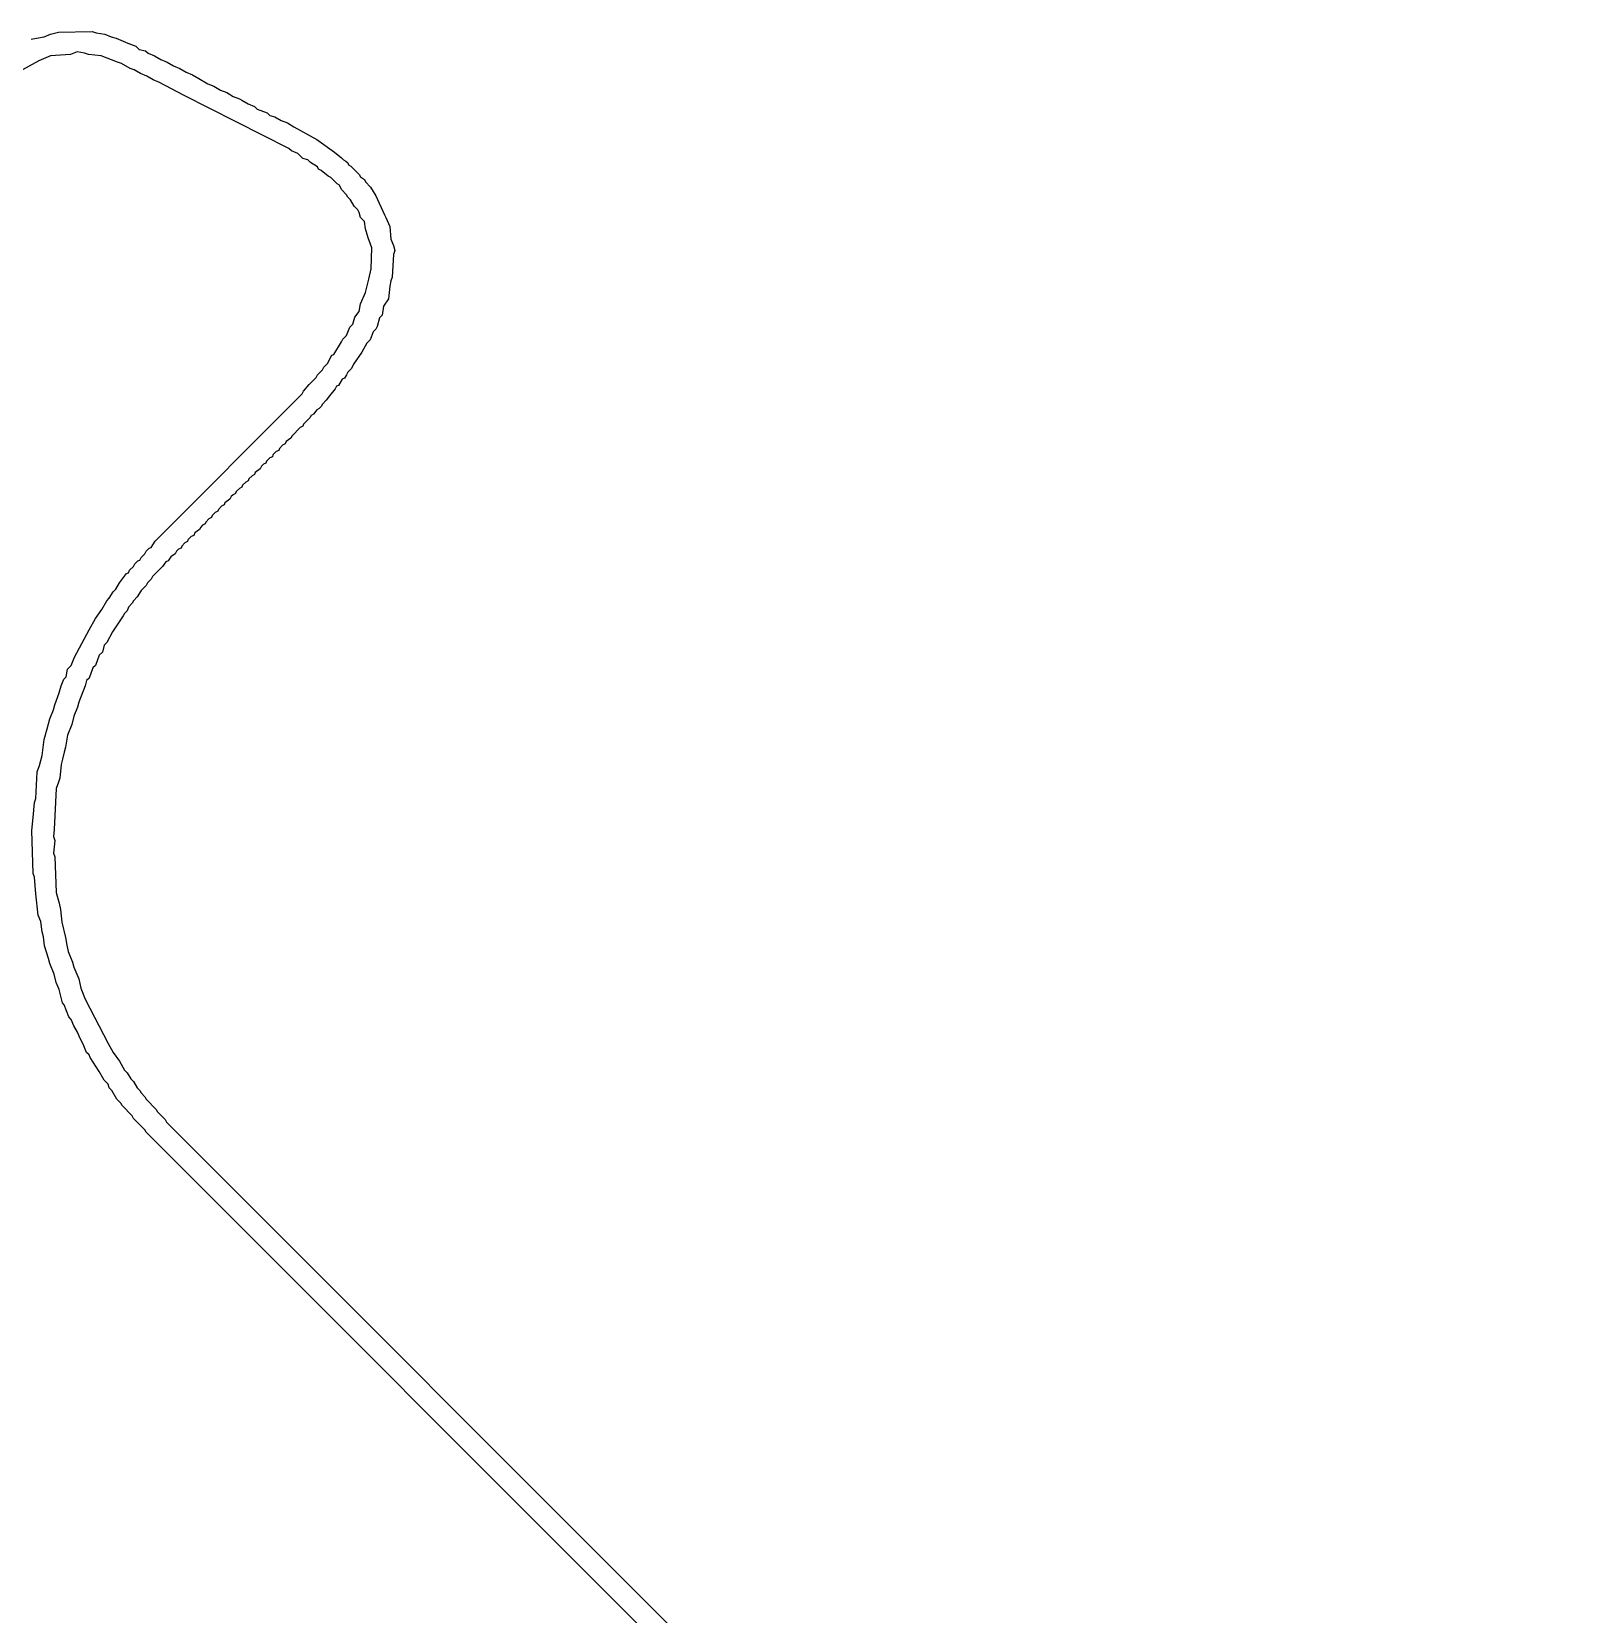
# Model space of a CAD drawing. Header units: millimetres. Extents: x 95 to 305, y 96 to 295.
# Drawn here: x 243.84 to 273.75, y 264.45 to 294.81 of the extents above; entities that cross this region are included whole.
import ezdxf

# ---------------------------------------------------------------- set-up
doc = ezdxf.new("R2010")
doc.units = ezdxf.units.MM
doc.layers.add('BottomOverlay', color=54, linetype='Continuous')

msp = doc.modelspace()

# ---------------------------------------------------------------- linework, layer by layer
at = {"layer": 'BottomOverlay'}
for p, q in [((243.835, 294.662), (243.933, 294.686)), ((243.933, 294.686), (244.079, 294.711)), ((244.079, 294.711), (244.201, 294.759)), ((244.201, 294.759), (244.359, 294.796)), ((244.359, 294.796), (245.004, 294.808)), ((245.004, 294.808), (245.077, 294.784)), ((245.077, 294.784), (245.247, 294.759)), ((245.247, 294.759), (245.369, 294.711)), ((245.369, 294.711), (245.466, 294.686)), ((245.466, 294.686), (245.685, 294.589)), ((245.685, 294.589), (245.843, 294.528)), ((245.843, 294.528), (245.904, 294.467)), ((243.982, 294.248), (243.665, 294.078)), ((244.201, 294.346), (243.982, 294.248)), ((244.59, 294.37), (244.201, 294.346)), ((244.712, 294.419), (244.59, 294.37)), ((244.858, 294.394), (244.712, 294.419)), ((244.931, 294.37), (244.858, 294.394)), ((245.174, 294.346), (244.931, 294.37)), ((245.491, 294.224), (245.174, 294.346)), ((245.564, 294.2), (245.491, 294.224)), ((245.904, 294.467), (246.026, 294.443)), ((246.026, 294.443), (246.075, 294.394)), ((246.075, 294.394), (246.196, 294.346)), ((246.196, 294.346), (246.318, 294.273)), ((246.318, 294.273), (246.44, 294.224)), ((246.44, 294.224), (246.561, 294.151)), ((245.734, 294.102), (245.564, 294.2)), ((245.807, 294.078), (245.734, 294.102)), ((245.929, 294.005), (245.807, 294.078)), ((246.05, 293.956), (245.929, 294.005)), ((246.172, 293.883), (246.05, 293.956)), ((246.561, 294.151), (246.683, 294.102)), ((246.683, 294.102), (246.805, 294.029)), ((246.805, 294.029), (246.927, 293.981)), ((246.927, 293.981), (247.048, 293.908)), ((246.294, 293.834), (246.172, 293.883)), ((246.756, 293.591), (246.294, 293.834)), ((247.048, 293.908), (247.219, 293.81)), ((247.219, 293.81), (247.34, 293.761)), ((247.34, 293.761), (247.462, 293.688)), ((247.462, 293.688), (247.584, 293.64)), ((247.584, 293.64), (247.705, 293.567)), ((248.776, 292.569), (246.756, 293.591)), ((247.705, 293.567), (247.827, 293.518)), ((247.827, 293.518), (247.876, 293.494)), ((247.876, 293.494), (247.998, 293.421)), ((247.998, 293.421), (248.119, 293.372)), ((248.119, 293.372), (248.168, 293.323)), ((248.168, 293.323), (248.363, 293.25)), ((248.363, 293.25), (248.411, 293.202)), ((248.411, 293.202), (248.509, 293.177)), ((248.509, 293.177), (248.63, 293.104)), ((248.63, 293.104), (248.752, 293.056)), ((248.752, 293.056), (248.874, 292.983)), ((248.874, 292.983), (249.312, 292.739)), ((249.312, 292.739), (249.653, 292.496)), ((248.825, 292.52), (248.776, 292.569)), ((248.947, 292.471), (248.825, 292.52)), ((249.044, 292.374), (248.947, 292.471)), ((249.653, 292.496), (249.786, 292.386)), ((249.141, 292.35), (249.044, 292.374)), ((249.19, 292.301), (249.141, 292.35)), ((249.324, 292.216), (249.19, 292.301)), ((249.348, 292.167), (249.324, 292.216)), ((249.397, 292.143), (249.348, 292.167)), ((249.531, 292.033), (249.397, 292.143)), ((249.786, 292.386), (249.823, 292.35)), ((249.823, 292.35), (249.872, 292.325)), ((249.872, 292.325), (249.908, 292.289)), ((249.908, 292.289), (249.92, 292.252)), ((249.92, 292.252), (249.969, 292.228)), ((249.969, 292.228), (250.127, 292.07)), ((249.58, 292.009), (249.531, 292.033)), ((249.701, 291.887), (249.58, 292.009)), ((249.75, 291.863), (249.701, 291.887)), ((249.786, 291.778), (249.75, 291.863)), ((250.127, 292.07), (250.152, 292.021)), ((250.152, 292.021), (250.225, 291.973)), ((250.225, 291.973), (250.249, 291.924)), ((250.249, 291.924), (250.346, 291.826)), ((250.346, 291.826), (250.444, 291.656)), ((249.884, 291.68), (249.786, 291.778)), ((249.908, 291.632), (249.884, 291.68)), ((249.957, 291.583), (249.908, 291.632)), ((250.03, 291.461), (249.957, 291.583)), ((250.444, 291.656), (250.614, 291.291)), ((250.103, 291.388), (250.03, 291.461)), ((250.127, 291.34), (250.103, 291.388)), ((250.152, 291.242), (250.127, 291.34)), ((250.225, 291.169), (250.152, 291.242)), ((250.614, 291.291), (250.638, 291.242)), ((250.638, 291.242), (250.711, 291.072)), ((250.249, 291.023), (250.225, 291.169)), ((250.298, 290.853), (250.249, 291.023)), ((250.711, 291.072), (250.736, 290.829)), ((250.346, 290.731), (250.298, 290.853)), ((250.371, 290.658), (250.346, 290.731)), ((250.358, 290.257), (250.371, 290.658)), ((250.736, 290.829), (250.784, 290.707)), ((250.784, 290.707), (250.809, 290.61)), ((250.809, 290.61), (250.784, 290.536)), ((250.784, 290.536), (250.76, 290.098)), ((250.249, 289.806), (250.31, 290.062)), ((250.31, 290.062), (250.358, 290.257)), ((250.736, 290.025), (250.711, 289.928)), ((250.76, 290.098), (250.736, 290.025)), ((250.152, 289.587), (250.249, 289.806)), ((250.687, 289.685), (250.59, 289.539)), ((250.711, 289.928), (250.687, 289.685)), ((250.042, 289.332), (250.127, 289.441)), ((250.127, 289.441), (250.152, 289.587)), ((250.565, 289.368), (250.517, 289.32)), ((250.59, 289.539), (250.565, 289.368)), ((249.884, 288.979), (249.945, 289.137)), ((249.945, 289.137), (250.006, 289.198)), ((250.006, 289.198), (250.042, 289.332)), ((250.444, 289.1), (250.395, 289.052)), ((250.468, 289.149), (250.444, 289.1)), ((250.517, 289.32), (250.468, 289.149)), ((249.64, 288.614), (249.786, 288.857)), ((249.786, 288.857), (249.811, 288.906)), ((249.811, 288.906), (249.884, 288.979)), ((250.273, 288.833), (250.176, 288.662)), ((250.334, 288.894), (250.273, 288.833)), ((250.395, 289.052), (250.334, 288.894)), ((249.519, 288.443), (249.604, 288.601)), ((249.604, 288.601), (249.64, 288.614)), ((250.176, 288.662), (250.018, 288.431)), ((249.166, 288.042), (249.3, 288.176)), ((249.3, 288.176), (249.324, 288.224)), ((249.324, 288.224), (249.421, 288.322)), ((249.421, 288.322), (249.446, 288.37)), ((249.446, 288.37), (249.519, 288.443)), ((249.847, 288.163), (249.799, 288.139)), ((249.884, 288.224), (249.847, 288.163)), ((249.908, 288.273), (249.884, 288.224)), ((249.981, 288.346), (249.908, 288.273)), ((250.018, 288.431), (249.981, 288.346)), ((246.209, 285.036), (249.032, 287.859)), ((249.032, 287.859), (249.056, 287.908)), ((249.056, 287.908), (249.166, 288.042)), ((249.665, 287.956), (249.555, 287.823)), ((249.689, 288.005), (249.665, 287.956)), ((249.726, 288.017), (249.689, 288.005)), ((249.799, 288.139), (249.726, 288.017)), ((249.312, 287.555), (249.251, 287.47)), ((249.361, 287.579), (249.312, 287.555)), ((249.397, 287.616), (249.361, 287.579)), ((249.421, 287.664), (249.397, 287.616)), ((249.494, 287.737), (249.421, 287.664)), ((249.555, 287.823), (249.494, 287.737)), ((249.044, 287.238), (248.995, 287.214)), ((249.056, 287.275), (249.044, 287.238)), ((249.178, 287.397), (249.056, 287.275)), ((249.202, 287.445), (249.178, 287.397)), ((249.251, 287.47), (249.202, 287.445)), ((248.728, 286.946), (248.703, 286.898)), ((248.813, 287.007), (248.728, 286.946)), ((248.837, 287.056), (248.813, 287.007)), ((248.995, 287.214), (248.837, 287.056)), ((248.411, 286.63), (248.35, 286.569)), ((248.46, 286.654), (248.411, 286.63)), ((248.472, 286.691), (248.46, 286.654)), ((248.533, 286.752), (248.472, 286.691)), ((248.582, 286.776), (248.533, 286.752)), ((248.594, 286.813), (248.582, 286.776)), ((248.655, 286.873), (248.594, 286.813)), ((248.703, 286.898), (248.655, 286.873)), ((248.131, 286.35), (248.119, 286.314)), ((248.229, 286.423), (248.131, 286.35)), ((248.253, 286.472), (248.229, 286.423)), ((248.29, 286.508), (248.253, 286.472)), ((248.338, 286.533), (248.29, 286.508)), ((248.35, 286.569), (248.338, 286.533)), ((247.827, 286.046), (247.766, 285.985)), ((247.876, 286.07), (247.827, 286.046)), ((247.888, 286.107), (247.876, 286.07)), ((247.949, 286.168), (247.888, 286.107)), ((247.998, 286.192), (247.949, 286.168)), ((248.01, 286.228), (247.998, 286.192)), ((248.071, 286.289), (248.01, 286.228)), ((248.119, 286.314), (248.071, 286.289)), ((247.535, 285.729), (247.486, 285.705)), ((247.547, 285.766), (247.535, 285.729)), ((247.645, 285.839), (247.547, 285.766)), ((247.669, 285.888), (247.645, 285.839)), ((247.705, 285.924), (247.669, 285.888)), ((247.754, 285.948), (247.705, 285.924)), ((247.766, 285.985), (247.754, 285.948)), ((247.243, 285.462), (247.182, 285.401)), ((247.292, 285.486), (247.243, 285.462)), ((247.304, 285.523), (247.292, 285.486)), ((247.365, 285.583), (247.304, 285.523)), ((247.413, 285.608), (247.365, 285.583)), ((247.426, 285.644), (247.413, 285.608)), ((247.486, 285.705), (247.426, 285.644)), ((246.902, 285.121), (246.841, 285.06)), ((246.951, 285.145), (246.902, 285.121)), ((246.975, 285.194), (246.951, 285.145)), ((247.06, 285.255), (246.975, 285.194)), ((247.085, 285.303), (247.06, 285.255)), ((247.121, 285.34), (247.085, 285.303)), ((247.17, 285.364), (247.121, 285.34)), ((247.182, 285.401), (247.17, 285.364)), ((246.014, 284.792), (246.038, 284.841)), ((246.038, 284.841), (246.099, 284.902)), ((246.099, 284.902), (246.136, 284.914)), ((246.136, 284.914), (246.209, 285.036)), ((246.622, 284.841), (246.598, 284.792)), ((246.659, 284.878), (246.622, 284.841)), ((246.708, 284.902), (246.659, 284.878)), ((246.72, 284.938), (246.708, 284.902)), ((246.781, 284.999), (246.72, 284.938)), ((246.829, 285.024), (246.781, 284.999)), ((246.841, 285.06), (246.829, 285.024)), ((245.722, 284.476), (245.795, 284.549)), ((245.795, 284.549), (245.819, 284.598)), ((245.819, 284.598), (245.88, 284.658)), ((245.88, 284.658), (245.916, 284.671)), ((245.916, 284.671), (245.941, 284.719)), ((245.941, 284.719), (246.014, 284.792)), ((246.355, 284.549), (246.16, 284.354)), ((246.415, 284.634), (246.355, 284.549)), ((246.464, 284.658), (246.415, 284.634)), ((246.513, 284.732), (246.464, 284.658)), ((246.598, 284.792), (246.513, 284.732)), ((245.454, 284.111), (245.527, 284.233)), ((245.527, 284.233), (245.661, 284.415)), ((245.661, 284.415), (245.697, 284.427)), ((245.697, 284.427), (245.722, 284.476)), ((246.063, 284.233), (246.038, 284.184)), ((246.136, 284.306), (246.063, 284.233)), ((246.16, 284.354), (246.136, 284.306)), ((245.186, 283.721), (245.284, 283.892)), ((245.284, 283.892), (245.332, 283.94)), ((245.332, 283.94), (245.405, 284.062)), ((245.405, 284.062), (245.454, 284.111)), ((245.795, 283.892), (245.77, 283.843)), ((245.868, 283.965), (245.795, 283.892)), ((245.941, 284.087), (245.868, 283.965)), ((246.038, 284.184), (245.941, 284.087)), ((245.065, 283.551), (245.186, 283.721)), ((245.6, 283.6), (245.393, 283.295)), ((245.624, 283.648), (245.6, 283.6)), ((245.673, 283.697), (245.624, 283.648)), ((245.697, 283.77), (245.673, 283.697)), ((245.77, 283.843), (245.697, 283.77)), ((244.663, 282.809), (244.943, 283.332)), ((244.943, 283.332), (245.065, 283.551)), ((245.393, 283.295), (245.284, 283.089)), ((245.235, 283.04), (245.198, 282.906)), ((245.284, 283.089), (245.235, 283.04)), ((244.602, 282.65), (244.663, 282.809)), ((245.138, 282.845), (245.065, 282.65)), ((245.198, 282.906), (245.138, 282.845)), ((244.407, 282.261), (244.456, 282.383)), ((244.456, 282.383), (244.505, 282.431)), ((244.505, 282.431), (244.529, 282.577)), ((244.529, 282.577), (244.602, 282.65)), ((244.943, 282.407), (244.894, 282.358)), ((245.016, 282.602), (244.943, 282.407)), ((245.065, 282.65), (245.016, 282.602)), ((244.286, 281.896), (244.371, 282.127)), ((244.371, 282.127), (244.407, 282.261)), ((244.87, 282.261), (244.748, 281.945)), ((244.894, 282.358), (244.87, 282.261)), ((244.188, 281.628), (244.261, 281.799)), ((244.261, 281.799), (244.286, 281.896)), ((244.724, 281.847), (244.651, 281.677)), ((244.748, 281.945), (244.724, 281.847)), ((244.14, 281.434), (244.188, 281.628)), ((244.614, 281.519), (244.529, 281.312)), ((244.651, 281.677), (244.614, 281.519)), ((244.042, 280.922), (244.079, 281.227)), ((244.079, 281.227), (244.14, 281.434)), ((244.529, 281.312), (244.493, 281.081)), ((243.994, 280.728), (244.042, 280.922)), ((244.468, 280.983), (244.432, 280.849)), ((244.493, 281.081), (244.468, 280.983)), ((243.921, 280.095), (243.945, 280.606)), ((243.945, 280.606), (243.994, 280.728)), ((244.407, 280.752), (244.383, 280.484)), ((244.432, 280.849), (244.407, 280.752)), ((244.31, 280.29), (244.274, 279.499)), ((244.359, 280.411), (244.31, 280.29)), ((244.383, 280.484), (244.359, 280.411)), ((243.872, 279.73), (243.896, 280.022)), ((243.896, 280.022), (243.921, 280.095)), ((243.848, 279.486), (243.872, 279.73)), ((243.872, 278.659), (243.848, 279.486)), ((244.274, 279.499), (244.261, 279.365)), ((244.261, 279.365), (244.286, 279.292)), ((244.286, 279.292), (244.261, 279.048)), ((244.261, 279.048), (244.286, 278.975)), ((244.286, 278.975), (244.31, 278.294)), ((243.896, 278.586), (243.872, 278.659)), ((243.921, 278.269), (243.896, 278.586)), ((243.969, 277.856), (243.921, 278.269)), ((244.31, 278.294), (244.334, 278.221)), ((244.334, 278.221), (244.371, 278.087)), ((244.018, 277.734), (243.969, 277.856)), ((244.371, 278.087), (244.395, 277.965)), ((244.395, 277.965), (244.42, 277.722)), ((244.042, 277.539), (244.018, 277.734)), ((244.067, 277.442), (244.042, 277.539)), ((244.42, 277.722), (244.493, 277.43)), ((244.091, 277.271), (244.067, 277.442)), ((244.164, 277.028), (244.091, 277.271)), ((244.493, 277.43), (244.517, 277.284)), ((244.517, 277.284), (244.541, 277.162)), ((244.188, 276.931), (244.164, 277.028)), ((244.274, 276.724), (244.188, 276.931)), ((244.541, 277.162), (244.626, 276.955)), ((244.626, 276.955), (244.651, 276.858)), ((244.31, 276.566), (244.274, 276.724)), ((244.651, 276.858), (244.748, 276.639)), ((244.748, 276.639), (244.785, 276.456)), ((244.371, 276.432), (244.31, 276.566)), ((244.432, 276.176), (244.371, 276.432)), ((244.785, 276.456), (244.87, 276.249)), ((244.468, 276.14), (244.432, 276.176)), ((244.553, 275.908), (244.468, 276.14)), ((244.87, 276.249), (245.308, 275.397)), ((244.602, 275.86), (244.553, 275.908)), ((244.651, 275.738), (244.602, 275.86)), ((244.724, 275.616), (244.651, 275.738)), ((244.773, 275.495), (244.724, 275.616)), ((244.833, 275.385), (244.773, 275.495)), ((245.308, 275.397), (245.405, 275.227)), ((244.894, 275.227), (244.833, 275.385)), ((244.943, 275.178), (244.894, 275.227)), ((244.967, 275.13), (244.943, 275.178)), ((245.138, 274.862), (244.967, 275.13)), ((245.405, 275.227), (245.527, 275.057)), ((245.235, 274.691), (245.138, 274.862)), ((245.527, 275.057), (245.624, 274.886)), ((245.624, 274.886), (245.673, 274.837)), ((245.673, 274.837), (245.746, 274.716)), ((245.308, 274.618), (245.235, 274.691)), ((245.332, 274.545), (245.308, 274.618)), ((245.381, 274.497), (245.332, 274.545)), ((245.478, 274.326), (245.381, 274.497)), ((245.746, 274.716), (245.795, 274.667)), ((245.795, 274.667), (245.868, 274.545)), ((245.868, 274.545), (245.916, 274.497)), ((245.916, 274.497), (245.941, 274.448)), ((245.551, 274.253), (245.478, 274.326)), ((245.576, 274.205), (245.551, 274.253)), ((245.77, 274.01), (245.576, 274.205)), ((245.941, 274.448), (246.014, 274.375)), ((246.014, 274.375), (246.038, 274.326)), ((246.038, 274.326), (246.233, 274.132)), ((245.795, 273.961), (245.77, 274.01)), ((246.014, 273.742), (245.795, 273.961)), ((246.233, 274.132), (246.257, 274.083)), ((246.257, 274.083), (246.403, 273.937)), ((246.403, 273.937), (246.428, 273.888)), ((246.428, 273.888), (273.749, 246.567)), ((246.038, 273.694), (246.014, 273.742)), ((273.25, 246.482), (246.038, 273.694))]:
    msp.add_line(p, q, dxfattribs=at)

doc.saveas('drawing.dxf')
